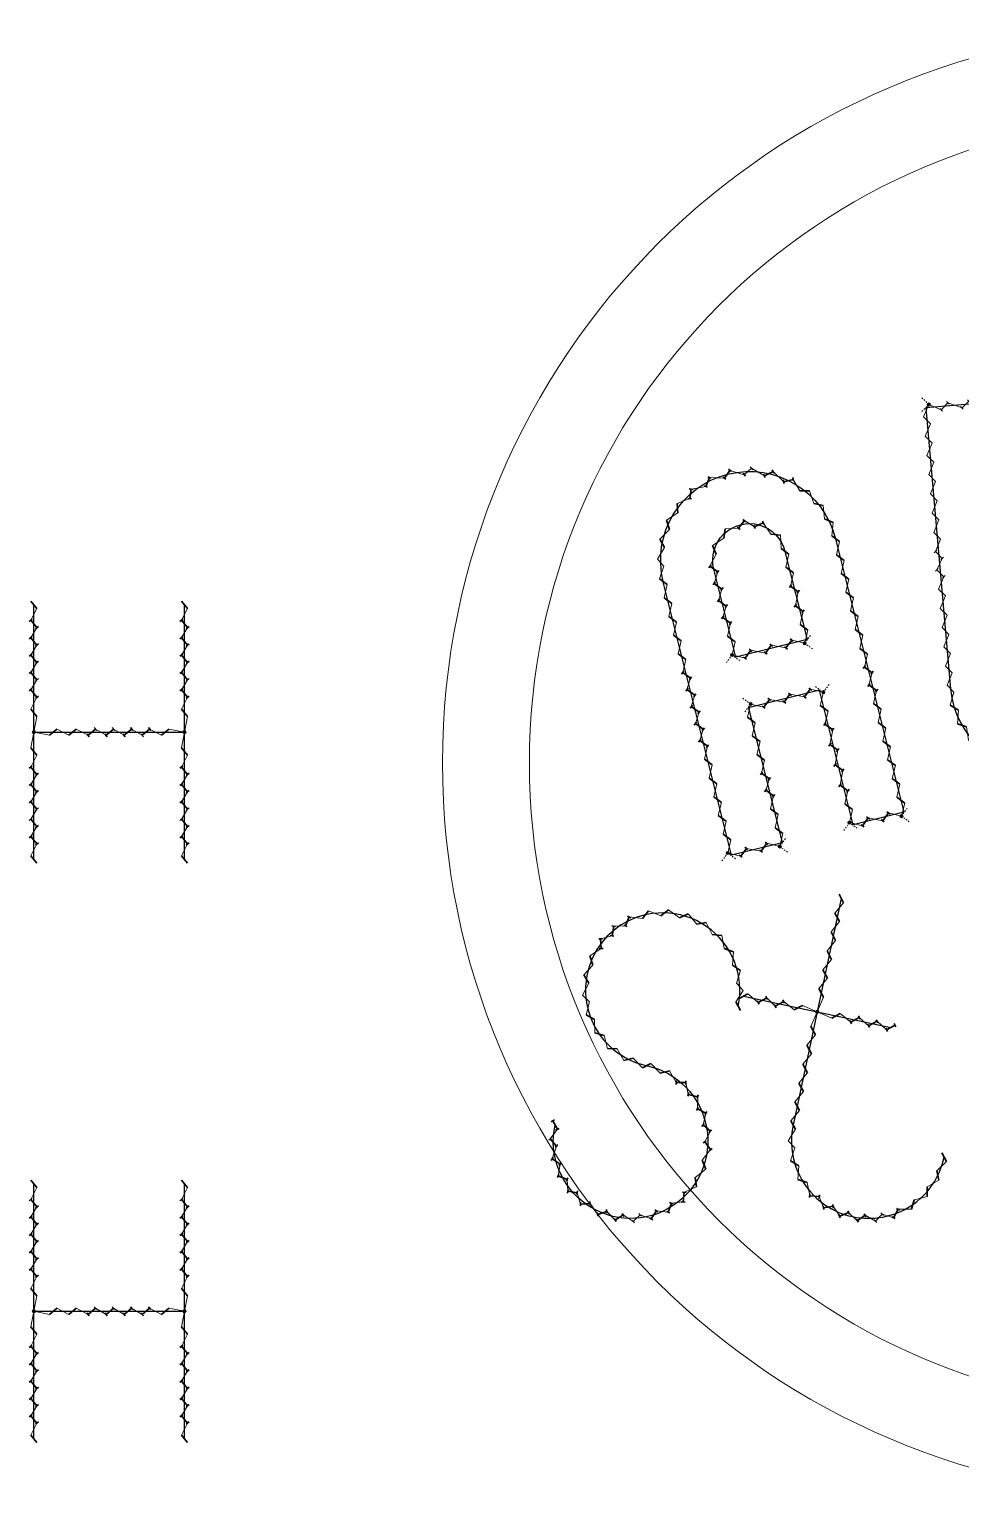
# Model space of a CAD drawing. Header units: millimetres. Extents: x -1 to 575, y -99 to 129.
# Drawn here: x 282.8 to 427.5, y -99 to 129 of the extents above; entities that cross this region are included whole.
import ezdxf

# ---------------------------------------------------------------- set-up
doc = ezdxf.new("R2010")
doc.units = ezdxf.units.MM
for name, color, linetype in [('AUTOSTITCH', 7, 'Continuous'), ('AUTOSTITCH_STITCHES', 7, 'Continuous'), ('SHOWCASE_CIRCLES', 7, 'Continuous')]:
    doc.layers.add(name, color=color, linetype=linetype)
doc.layers.add('SHOWCASE_GUIDES', color=8, linetype='Continuous', plot=False)

# ---------------------------------------------------------------- blocks, each defined once
blk = doc.blocks.new('ST-17')
at = {"layer": 'AUTOSTITCH', "color": 7, "lineweight": 30}
for p, q in [((283.98, 39.03), (283.02, 40.17)), ((307.38, 39.03), (306.42, 40.17)), ((283.98, 36.03), (283.02, 37.17)), ((307.38, 36.03), (306.42, 37.17)), ((283.98, 33.33), (283.02, 34.47)), ((307.38, 33.33), (306.42, 34.47)), ((283.98, 30.63), (283.02, 31.77)), ((307.38, 30.63), (306.42, 31.77)), ((283.98, 27.93), (283.02, 29.07)), ((307.38, 27.93), (306.42, 29.07)), ((283.98, 25.23), (283.02, 26.37)), ((307.38, 25.23), (306.42, 26.37)), ((283.98, 22.23), (283.02, 23.37)), ((307.38, 22.23), (306.42, 23.37)), ((285.93, 19.32), (287.07, 20.28)), ((288.93, 19.32), (290.07, 20.28)), ((291.93, 19.32), (293.07, 20.28)), ((294.73, 19.32), (295.87, 20.28)), ((297.53, 19.32), (298.67, 20.28)), ((300.33, 19.32), (301.47, 20.28)), ((303.33, 19.32), (304.47, 20.28)), ((283.98, 16.23), (283.02, 17.37)), ((307.38, 16.23), (306.42, 17.37)), ((283.98, 13.23), (283.02, 14.37)), ((307.38, 13.23), (306.42, 14.37)), ((283.98, 10.53), (283.02, 11.67)), ((307.38, 10.53), (306.42, 11.67)), ((283.98, 7.83), (283.02, 8.97)), ((307.38, 7.83), (306.42, 8.97)), ((283.98, 5.13), (283.02, 6.27)), ((307.38, 5.13), (306.42, 6.27)), ((283.98, 2.43), (283.02, 3.57)), ((307.38, 2.43), (306.42, 3.57)), ((283.98, -0.57), (283.02, 0.57)), ((307.38, -0.57), (306.42, 0.57))]:
    blk.add_line(p, q, dxfattribs=at)
for points in [[(282.79, 36.99), (283.24, 37.36)], [(306.19, 36.99), (306.64, 37.36)], [(282.79, 34.29), (283.24, 34.66)], [(283.76, 35.84), (284.21, 36.21)], [(306.19, 34.29), (306.64, 34.66)], [(307.16, 35.84), (307.61, 36.21)], [(282.79, 31.59), (283.24, 31.96)], [(283.76, 33.14), (284.21, 33.51)], [(306.19, 31.59), (306.64, 31.96)], [(307.16, 33.14), (307.61, 33.51)], [(283.76, 30.44), (284.21, 30.81)], [(307.16, 30.44), (307.61, 30.81)], [(282.79, 28.89), (283.24, 29.26)], [(283.76, 27.74), (284.21, 28.11)], [(306.19, 28.89), (306.64, 29.26)], [(307.16, 27.74), (307.61, 28.11)], [(282.79, 26.19), (283.24, 26.56)], [(283.76, 25.04), (284.21, 25.41)], [(306.19, 26.19), (306.64, 26.56)], [(307.16, 25.04), (307.61, 25.41)], [(291.74, 19.54), (292.11, 19.09)], [(292.89, 20.51), (293.26, 20.06)], [(294.54, 19.54), (294.91, 19.09)], [(295.69, 20.51), (296.06, 20.06)], [(297.34, 19.54), (297.71, 19.09)], [(298.49, 20.51), (298.86, 20.06)], [(300.14, 19.54), (300.51, 19.09)], [(301.29, 20.51), (301.66, 20.06)], [(282.79, 14.19), (283.24, 14.56)], [(306.19, 14.19), (306.64, 14.56)], [(282.79, 11.49), (283.24, 11.86)], [(283.76, 13.04), (284.21, 13.41)], [(306.19, 11.49), (306.64, 11.86)], [(307.16, 13.04), (307.61, 13.41)], [(282.79, 8.79), (283.24, 9.16)], [(283.76, 10.34), (284.21, 10.71)], [(306.19, 8.79), (306.64, 9.16)], [(307.16, 10.34), (307.61, 10.71)], [(283.76, 7.64), (284.21, 8.01)], [(307.16, 7.64), (307.61, 8.01)], [(282.79, 6.09), (283.24, 6.46)], [(283.76, 4.94), (284.21, 5.31)], [(306.19, 6.09), (306.64, 6.46)], [(307.16, 4.94), (307.61, 5.31)], [(282.79, 3.39), (283.24, 3.76)], [(283.76, 2.24), (284.21, 2.61)], [(306.19, 3.39), (306.64, 3.76)], [(307.16, 2.24), (307.61, 2.61)]]:
    blk.add_lwpolyline(points, dxfattribs=at)
at = {"layer": 'AUTOSTITCH', "color": 7, "lineweight": 0, "const_width": 0.25}
for points in [[(283.38, 19.8, 1), (283.62, 19.8, 1)], [(306.77, 19.8, 1), (307.02, 19.8, 1)]]:
    blk.add_lwpolyline(points, format="xyb", close=True, dxfattribs=at)
at = {"layer": 'AUTOSTITCH', "color": 7, "lineweight": 0}
for centre in [(283.5, 19.8), (306.9, 19.8)]:
    blk.add_circle(centre, 0.25, dxfattribs=at)
at = {"layer": 'AUTOSTITCH_STITCHES', "color": 7, "lineweight": 9}
for p, q in [((283.02, 37.17), (283.98, 39.03)), ((306.42, 37.17), (307.38, 39.03)), ((283.02, 34.47), (283.98, 36.03)), ((306.42, 34.47), (307.38, 36.03)), ((283.02, 31.77), (283.98, 33.33)), ((306.42, 31.77), (307.38, 33.33)), ((283.02, 29.07), (283.98, 30.63)), ((306.42, 29.07), (307.38, 30.63)), ((283.02, 26.37), (283.98, 27.93)), ((306.42, 26.37), (307.38, 27.93)), ((283.02, 23.37), (283.98, 25.23)), ((306.42, 23.37), (307.38, 25.23)), ((283.5, 19.8), (283.98, 22.23)), ((306.9, 19.8), (307.38, 22.23)), ((283.02, 17.37), (283.5, 19.8)), ((283.5, 19.8), (285.93, 19.32)), ((287.07, 20.28), (288.93, 19.32)), ((290.07, 20.28), (291.93, 19.32)), ((293.07, 20.28), (294.73, 19.32)), ((295.87, 20.28), (297.53, 19.32)), ((298.67, 20.28), (300.33, 19.32)), ((301.47, 20.28), (303.33, 19.32)), ((304.47, 20.28), (306.9, 19.8)), ((306.42, 17.37), (306.9, 19.8)), ((283.02, 14.37), (283.98, 16.23)), ((306.42, 14.37), (307.38, 16.23)), ((283.02, 11.67), (283.98, 13.23)), ((306.42, 11.67), (307.38, 13.23)), ((283.02, 8.97), (283.98, 10.53)), ((306.42, 8.97), (307.38, 10.53)), ((283.02, 6.27), (283.98, 7.83)), ((306.42, 6.27), (307.38, 7.83)), ((283.02, 3.57), (283.98, 5.13)), ((306.42, 3.57), (307.38, 5.13)), ((283.02, 0.57), (283.98, 2.43)), ((306.42, 0.57), (307.38, 2.43))]:
    blk.add_line(p, q, dxfattribs=at)
blk = doc.blocks.new('ST-27')
at = {"layer": 'AUTOSTITCH', "color": 7, "lineweight": 30}
for p, q in [((283.98, -50.97), (283.02, -49.83)), ((307.38, -50.97), (306.42, -49.83)), ((283.98, -53.97), (283.02, -52.83)), ((307.38, -53.97), (306.42, -52.83)), ((283.98, -56.67), (283.02, -55.53)), ((307.38, -56.67), (306.42, -55.53)), ((283.98, -59.37), (283.02, -58.23)), ((307.38, -59.37), (306.42, -58.23)), ((283.98, -62.07), (283.02, -60.93)), ((307.38, -62.07), (306.42, -60.93)), ((283.98, -64.77), (283.02, -63.63)), ((307.38, -64.77), (306.42, -63.63)), ((283.98, -67.77), (283.02, -66.63)), ((307.38, -67.77), (306.42, -66.63)), ((285.93, -70.68), (287.07, -69.72)), ((288.93, -70.68), (290.07, -69.72)), ((291.93, -70.68), (293.07, -69.72)), ((294.73, -70.68), (295.87, -69.72)), ((297.53, -70.68), (298.67, -69.72)), ((300.33, -70.68), (301.47, -69.72)), ((303.33, -70.68), (304.47, -69.72)), ((283.98, -73.77), (283.02, -72.63)), ((307.38, -73.77), (306.42, -72.63)), ((283.98, -76.77), (283.02, -75.63)), ((307.38, -76.77), (306.42, -75.63)), ((283.98, -79.47), (283.02, -78.33)), ((307.38, -79.47), (306.42, -78.33)), ((283.98, -82.17), (283.02, -81.03)), ((307.38, -82.17), (306.42, -81.03)), ((283.98, -84.87), (283.02, -83.73)), ((307.38, -84.87), (306.42, -83.73)), ((283.98, -87.57), (283.02, -86.43)), ((307.38, -87.57), (306.42, -86.43)), ((283.98, -90.57), (283.02, -89.43)), ((307.38, -90.57), (306.42, -89.43))]:
    blk.add_line(p, q, dxfattribs=at)
for points in [[(282.79, -53.01), (283.24, -52.64)], [(283.76, -54.16), (284.21, -53.79)], [(306.19, -53.01), (306.64, -52.64)], [(307.16, -54.16), (307.61, -53.79)], [(282.79, -55.71), (283.24, -55.34)], [(283.76, -56.86), (284.21, -56.49)], [(306.19, -55.71), (306.64, -55.34)], [(307.16, -56.86), (307.61, -56.49)], [(282.79, -58.41), (283.24, -58.04)], [(283.76, -59.56), (284.21, -59.19)], [(306.19, -58.41), (306.64, -58.04)], [(307.16, -59.56), (307.61, -59.19)], [(282.79, -61.11), (283.24, -60.74)], [(306.19, -61.11), (306.64, -60.74)], [(282.79, -63.81), (283.24, -63.44)], [(283.76, -62.26), (284.21, -61.89)], [(306.19, -63.81), (306.64, -63.44)], [(307.16, -62.26), (307.61, -61.89)], [(283.76, -64.96), (284.21, -64.59)], [(307.16, -64.96), (307.61, -64.59)], [(291.74, -70.46), (292.11, -70.91)], [(292.89, -69.49), (293.26, -69.94)], [(294.54, -70.46), (294.91, -70.91)], [(295.69, -69.49), (296.06, -69.94)], [(297.34, -70.46), (297.71, -70.91)], [(298.49, -69.49), (298.86, -69.94)], [(300.14, -70.46), (300.51, -70.91)], [(301.29, -69.49), (301.66, -69.94)], [(282.79, -75.81), (283.24, -75.44)], [(283.76, -76.96), (284.21, -76.59)], [(306.19, -75.81), (306.64, -75.44)], [(307.16, -76.96), (307.61, -76.59)], [(282.79, -78.51), (283.24, -78.14)], [(283.76, -79.66), (284.21, -79.29)], [(306.19, -78.51), (306.64, -78.14)], [(307.16, -79.66), (307.61, -79.29)], [(282.79, -81.21), (283.24, -80.84)], [(283.76, -82.36), (284.21, -81.99)], [(306.19, -81.21), (306.64, -80.84)], [(307.16, -82.36), (307.61, -81.99)], [(282.79, -83.91), (283.24, -83.54)], [(306.19, -83.91), (306.64, -83.54)], [(282.79, -86.61), (283.24, -86.24)], [(283.76, -85.06), (284.21, -84.69)], [(306.19, -86.61), (306.64, -86.24)], [(307.16, -85.06), (307.61, -84.69)], [(283.76, -87.76), (284.21, -87.39)], [(307.16, -87.76), (307.61, -87.39)]]:
    blk.add_lwpolyline(points, dxfattribs=at)
at = {"layer": 'AUTOSTITCH', "color": 7, "lineweight": 0, "const_width": 0.25}
for points in [[(283.38, -70.2, 1), (283.62, -70.2, 1)], [(306.77, -70.2, 1), (307.02, -70.2, 1)]]:
    blk.add_lwpolyline(points, format="xyb", close=True, dxfattribs=at)
at = {"layer": 'AUTOSTITCH', "color": 7, "lineweight": 0}
for centre in [(283.5, -70.2), (306.9, -70.2)]:
    blk.add_circle(centre, 0.25, dxfattribs=at)
at = {"layer": 'AUTOSTITCH_STITCHES', "color": 7, "lineweight": 9}
for p, q in [((283.02, -52.83), (283.98, -50.97)), ((306.42, -52.83), (307.38, -50.97)), ((283.02, -55.53), (283.98, -53.97)), ((306.42, -55.53), (307.38, -53.97)), ((283.02, -58.23), (283.98, -56.67)), ((306.42, -58.23), (307.38, -56.67)), ((283.02, -60.93), (283.98, -59.37)), ((306.42, -60.93), (307.38, -59.37)), ((283.02, -63.63), (283.98, -62.07)), ((306.42, -63.63), (307.38, -62.07)), ((283.02, -66.63), (283.98, -64.77)), ((306.42, -66.63), (307.38, -64.77)), ((283.5, -70.2), (283.98, -67.77)), ((306.9, -70.2), (307.38, -67.77)), ((283.02, -72.63), (283.5, -70.2)), ((283.5, -70.2), (285.93, -70.68)), ((287.07, -69.72), (288.93, -70.68)), ((290.07, -69.72), (291.93, -70.68)), ((293.07, -69.72), (294.73, -70.68)), ((295.87, -69.72), (297.53, -70.68)), ((298.67, -69.72), (300.33, -70.68)), ((301.47, -69.72), (303.33, -70.68)), ((304.47, -69.72), (306.9, -70.2)), ((306.42, -72.63), (306.9, -70.2)), ((283.02, -75.63), (283.98, -73.77)), ((306.42, -75.63), (307.38, -73.77)), ((283.02, -78.33), (283.98, -76.77)), ((306.42, -78.33), (307.38, -76.77)), ((283.02, -81.03), (283.98, -79.47)), ((306.42, -81.03), (307.38, -79.47)), ((283.02, -83.73), (283.98, -82.17)), ((306.42, -83.73), (307.38, -82.17)), ((283.02, -86.43), (283.98, -84.87)), ((306.42, -86.43), (307.38, -84.87)), ((283.02, -89.43), (283.98, -87.57)), ((306.42, -89.43), (307.38, -87.57))]:
    blk.add_line(p, q, dxfattribs=at)
blk = doc.blocks.new('ST-112')
at = {"layer": 'AUTOSTITCH', "color": 7, "lineweight": 30}
for p, q in [((387.93, 57.98), (388.49, 59.37)), ((390.81, 59.25), (391.68, 60.47)), ((393.9, 59.8), (395.03, 60.79)), ((397.04, 59.62), (398.37, 60.32)), ((385.43, 56.08), (385.65, 57.56)), ((400.04, 58.71), (401.5, 59.07)), ((402.56, 57.27), (404.06, 57.31)), ((383.58, 53.85), (383.47, 55.34)), ((404.7, 55.32), (406.17, 55.03)), ((382.26, 51.27), (381.83, 52.71)), ((406.37, 52.95), (407.74, 52.35)), ((407.49, 50.28), (408.7, 49.4)), ((381.52, 48.47), (380.79, 49.78)), ((381.41, 45.57), (380.41, 46.69)), ((408.21, 47.37), (409.43, 46.49)), ((381.92, 42.72), (380.71, 43.6)), ((408.94, 44.46), (410.15, 43.57)), ((409.66, 41.55), (410.88, 40.66)), ((382.65, 39.81), (381.43, 40.69)), ((383.37, 36.9), (382.16, 37.78)), ((410.39, 38.63), (411.6, 37.75)), ((384.1, 33.99), (382.88, 34.87)), ((411.12, 35.72), (412.33, 34.84)), ((384.82, 31.08), (383.61, 31.96)), ((411.84, 32.81), (413.06, 31.93)), ((412.57, 29.9), (413.78, 29.02)), ((385.55, 28.17), (384.34, 29.05)), ((386.21, 25.52), (384.99, 26.4)), ((400.98, 25.68), (400.1, 24.47)), ((404.16, 26.47), (403.28, 25.26)), ((413.26, 27.13), (414.47, 26.25)), ((386.87, 22.88), (385.65, 23.76)), ((397.81, 24.89), (396.92, 23.68)), ((406.92, 23.08), (405.7, 23.96)), ((413.98, 24.22), (415.2, 23.34)), ((387.53, 20.24), (386.31, 21.12)), ((394.41, 22.13), (395.62, 21.25)), ((407.64, 20.16), (406.43, 21.05)), ((414.71, 21.31), (415.92, 20.43)), ((388.18, 17.6), (386.97, 18.48)), ((395.13, 19.22), (396.35, 18.34)), ((415.44, 18.4), (416.65, 17.52)), ((395.86, 16.31), (397.07, 15.43)), ((408.43, 17), (407.22, 17.88)), ((388.91, 14.69), (387.7, 15.57)), ((409.22, 13.83), (408.01, 14.72)), ((416.16, 15.49), (417.38, 14.61)), ((389.64, 11.77), (388.42, 12.66)), ((396.58, 13.4), (397.8, 12.52)), ((410.01, 10.67), (408.79, 11.55)), ((416.89, 12.58), (418.1, 11.69)), ((390.36, 8.86), (389.15, 9.75)), ((397.24, 10.77), (398.45, 9.89)), ((417.61, 9.67), (418.83, 8.78)), ((397.97, 7.86), (399.18, 6.98)), ((410.73, 7.76), (409.52, 8.64)), ((416.31, 7.24), (415.43, 6.03)), ((391.09, 5.95), (389.87, 6.83)), ((398.69, 4.95), (399.91, 4.07)), ((413.16, 6.46), (412.28, 5.24)), ((391.81, 3.04), (390.6, 3.92)), ((397.39, 2.52), (396.51, 1.31)), ((394.24, 1.74), (393.35, 0.52))]:
    blk.add_line(p, q, dxfattribs=at)
at = {"layer": 'AUTOSTITCH', "color": 7, "lineweight": 9}
for p, q in [((405.15, 26.74), (404.98, 26.87)), ((405.5, 26.49), (405.32, 26.62)), ((405.84, 26.24), (405.67, 26.36)), ((406.19, 25.99), (406.02, 26.11)), ((406.32, 26.16), (406.19, 25.99)), ((406.57, 26.51), (406.44, 26.33)), ((406.82, 26.85), (406.69, 26.68)), ((407.07, 27.2), (406.95, 27.03)), ((393.68, 25.05), (393.85, 24.92)), ((394.14, 23.12), (394.01, 22.95)), ((394.03, 24.79), (394.2, 24.67)), ((394.39, 23.47), (394.27, 23.3)), ((394.37, 24.54), (394.55, 24.42)), ((394.64, 23.82), (394.52, 23.64)), ((394.72, 24.29), (394.89, 24.16)), ((394.89, 24.16), (394.77, 23.99)), ((418.46, 6.93), (418.34, 6.75)), ((418.72, 7.27), (418.59, 7.1)), ((418.97, 7.62), (418.84, 7.45)), ((419.22, 7.97), (419.09, 7.79)), ((409.49, 4.69), (409.36, 4.52)), ((409.74, 5.04), (409.62, 4.86)), ((409.99, 5.38), (409.87, 5.21)), ((410.25, 5.73), (410.12, 5.56)), ((410.42, 5.6), (410.25, 5.73)), ((410.77, 5.35), (410.59, 5.48)), ((411.11, 5.1), (410.94, 5.23)), ((411.46, 4.85), (411.29, 4.97)), ((418.34, 6.75), (418.51, 6.63)), ((418.69, 6.5), (418.86, 6.38)), ((419.03, 6.25), (419.21, 6.12)), ((419.38, 6), (419.55, 5.87)), ((399.8, 2.56), (399.67, 2.38)), ((400.05, 2.9), (399.92, 2.73)), ((400.3, 3.25), (400.17, 3.08)), ((390.82, 0.32), (390.7, 0.15)), ((391.07, 0.67), (390.95, 0.49)), ((391.33, 1.01), (391.2, 0.84)), ((391.5, 0.89), (391.33, 1.01)), ((391.85, 0.63), (391.67, 0.76)), ((392.19, 0.38), (392.02, 0.51)), ((392.54, 0.13), (392.37, 0.26)), ((399.54, 2.21), (399.42, 2.04)), ((399.42, 2.04), (399.59, 1.91)), ((399.76, 1.78), (399.94, 1.66)), ((400.11, 1.53), (400.28, 1.41)), ((400.46, 1.28), (400.63, 1.15)), ((390.57, -0.03), (390.44, -0.2))]:
    blk.add_line(p, q, dxfattribs=at)
at = {"layer": 'AUTOSTITCH', "color": 7, "lineweight": 30}
for points in [[(388.22, 59.48), (388.76, 59.26)], [(390.57, 59.42), (391.05, 59.08)], [(391.44, 60.64), (391.92, 60.3)], [(393.71, 60.03), (394.09, 59.58)], [(394.84, 61.01), (395.22, 60.57)], [(396.9, 59.88), (397.17, 59.36)], [(398.23, 60.57), (398.5, 60.06)], [(401.43, 59.36), (401.57, 58.79)], [(385.36, 57.6), (385.94, 57.52)], [(387.66, 58.09), (388.2, 57.87)], [(399.97, 59), (400.11, 58.43)], [(385.14, 56.12), (385.72, 56.03)], [(412.74, 30.14), (412.4, 29.67)], [(384.16, 28.81), (384.51, 29.28)], [(385.38, 27.93), (385.72, 28.4)], [(413.43, 27.37), (413.09, 26.89)], [(413.95, 29.26), (413.61, 28.78)], [(384.82, 26.17), (385.17, 26.64)], [(386.04, 25.29), (386.38, 25.76)], [(401.22, 25.51), (400.75, 25.85)], [(403.52, 25.09), (403.04, 25.43)], [(404.4, 26.3), (403.92, 26.65)], [(414.64, 26.49), (414.3, 26.01)], [(385.48, 23.53), (385.83, 24)], [(386.69, 22.64), (387.04, 23.12)], [(397.16, 23.5), (396.69, 23.85)], [(398.04, 24.72), (397.57, 25.06)], [(400.34, 24.3), (399.86, 24.64)], [(386.14, 20.88), (386.48, 21.36)], [(406.26, 20.81), (406.6, 21.28)], [(386.8, 18.24), (387.14, 18.71)], [(387.35, 20), (387.7, 20.48)], [(407.47, 19.93), (407.81, 20.4)], [(388.01, 17.36), (388.36, 17.83)], [(407.04, 17.64), (407.39, 18.12)], [(408.26, 16.76), (408.6, 17.24)], [(407.83, 14.48), (408.18, 14.95)], [(409.05, 13.6), (409.39, 14.07)], [(396.76, 13.64), (396.41, 13.17)], [(397.97, 12.76), (397.63, 12.28)], [(408.62, 11.32), (408.97, 11.79)], [(397.41, 11.01), (397.07, 10.53)], [(398.63, 10.12), (398.28, 9.65)], [(409.84, 10.43), (410.18, 10.91)], [(416.55, 7.07), (416.07, 7.41)], [(412.51, 5.07), (412.04, 5.41)], [(413.39, 6.28), (412.92, 6.63)], [(415.66, 5.86), (415.19, 6.2)], [(397.63, 2.35), (397.15, 2.7)], [(393.59, 0.35), (393.12, 0.7)], [(394.47, 1.57), (394, 1.91)], [(396.74, 1.14), (396.27, 1.48)]]:
    blk.add_lwpolyline(points, dxfattribs=at)
at = {"layer": 'AUTOSTITCH', "color": 7, "lineweight": 0, "const_width": 0.25}
for points in [[(406.06, 25.99, 1), (406.31, 25.99, 1)], [(394.77, 24.16, 1), (395.02, 24.16, 1)], [(418.21, 6.75, 1), (418.46, 6.75, 1)], [(410.12, 5.73, 1), (410.37, 5.73, 1)], [(399.29, 2.04, 1), (399.54, 2.04, 1)], [(391.2, 1.01, 1), (391.45, 1.01, 1)]]:
    blk.add_lwpolyline(points, format="xyb", close=True, dxfattribs=at)
at = {"layer": 'AUTOSTITCH', "color": 7, "lineweight": 0}
for centre in [(406.19, 25.99), (394.89, 24.16), (418.34, 6.75), (410.25, 5.73), (399.42, 2.04), (391.33, 1.01)]:
    blk.add_circle(centre, 0.25, dxfattribs=at)
at = {"layer": 'AUTOSTITCH_STITCHES', "color": 7, "lineweight": 9}
for p, q in [((388.49, 59.37), (390.81, 59.25)), ((391.68, 60.47), (393.9, 59.8)), ((395.03, 60.79), (397.04, 59.62)), ((398.37, 60.32), (400.04, 58.71)), ((385.65, 57.56), (387.93, 57.98)), ((401.5, 59.07), (402.56, 57.27)), ((404.06, 57.31), (404.7, 55.32)), ((383.47, 55.34), (385.43, 56.08)), ((406.17, 55.03), (406.37, 52.95)), ((381.83, 52.71), (383.58, 53.85)), ((380.79, 49.78), (382.26, 51.27)), ((407.74, 52.35), (407.49, 50.28)), ((380.41, 46.69), (381.52, 48.47)), ((408.7, 49.4), (408.21, 47.37)), ((409.43, 46.49), (408.94, 44.46)), ((380.71, 43.6), (381.41, 45.57)), ((410.15, 43.57), (409.66, 41.55)), ((381.43, 40.69), (381.92, 42.72)), ((382.16, 37.78), (382.65, 39.81)), ((410.88, 40.66), (410.39, 38.63)), ((382.88, 34.87), (383.37, 36.9)), ((411.6, 37.75), (411.12, 35.72)), ((412.33, 34.84), (411.84, 32.81)), ((383.61, 31.96), (384.1, 33.99)), ((413.06, 31.93), (412.57, 29.9)), ((384.34, 29.05), (384.82, 31.08)), ((384.99, 26.4), (385.55, 28.17)), ((413.78, 29.02), (413.26, 27.13)), ((385.65, 23.76), (386.21, 25.52)), ((403.28, 25.26), (400.98, 25.68)), ((406.19, 25.99), (404.16, 26.47)), ((405.7, 23.96), (406.19, 25.99)), ((414.47, 26.25), (413.98, 24.22)), ((386.31, 21.12), (386.87, 22.88)), ((394.89, 24.16), (394.41, 22.13)), ((396.92, 23.68), (394.89, 24.16)), ((400.1, 24.47), (397.81, 24.89)), ((406.43, 21.05), (406.92, 23.08)), ((415.2, 23.34), (414.71, 21.31)), ((395.62, 21.25), (395.13, 19.22)), ((386.97, 18.48), (387.53, 20.24)), ((396.35, 18.34), (395.86, 16.31)), ((407.22, 17.88), (407.64, 20.16)), ((415.92, 20.43), (415.44, 18.4)), ((387.7, 15.57), (388.18, 17.6)), ((408.01, 14.72), (408.43, 17)), ((416.65, 17.52), (416.16, 15.49)), ((388.42, 12.66), (388.91, 14.69)), ((397.07, 15.43), (396.58, 13.4)), ((408.79, 11.55), (409.22, 13.83)), ((417.38, 14.61), (416.89, 12.58)), ((389.15, 9.75), (389.64, 11.77)), ((397.8, 12.52), (397.24, 10.77)), ((418.1, 11.69), (417.61, 9.67)), ((398.45, 9.89), (397.97, 7.86)), ((409.52, 8.64), (410.01, 10.67)), ((389.87, 6.83), (390.36, 8.86)), ((399.18, 6.98), (398.69, 4.95)), ((410.25, 5.73), (410.73, 7.76)), ((418.34, 6.75), (416.31, 7.24)), ((418.83, 8.78), (418.34, 6.75)), ((390.6, 3.92), (391.09, 5.95)), ((412.28, 5.24), (410.25, 5.73)), ((415.43, 6.03), (413.16, 6.46)), ((391.33, 1.01), (391.81, 3.04)), ((399.42, 2.04), (397.39, 2.52)), ((399.91, 4.07), (399.42, 2.04)), ((393.35, 0.52), (391.33, 1.01)), ((396.51, 1.31), (394.24, 1.74))]:
    blk.add_line(p, q, dxfattribs=at)
blk = doc.blocks.new('ST-111')
at = {"layer": 'AUTOSTITCH', "color": 7, "lineweight": 30}
for p, q in [((393.02, 51.47), (393.93, 52.66)), ((390.73, 49.93), (390.91, 51.41)), ((395.5, 51.69), (396.86, 52.32)), ((398.02, 50.57), (399.51, 50.42)), ((389.54, 47.43), (388.94, 48.81)), ((399.63, 48.32), (400.84, 47.44)), ((389.78, 44.68), (388.57, 45.56)), ((400.35, 45.41), (401.57, 44.53)), ((390.44, 42.03), (389.23, 42.91)), ((401.08, 42.5), (402.29, 41.62)), ((391.1, 39.38), (389.89, 40.26)), ((401.84, 39.43), (403.06, 38.55)), ((391.76, 36.73), (390.55, 37.61)), ((402.57, 36.52), (403.78, 35.64)), ((392.49, 33.82), (391.27, 34.7)), ((394.91, 32.52), (394.03, 31.3)), ((398.09, 33.31), (397.21, 32.09)), ((401.27, 34.1), (400.38, 32.89))]:
    blk.add_line(p, q, dxfattribs=at)
at = {"layer": 'AUTOSTITCH', "color": 7, "lineweight": 9}
for p, q in [((403.92, 34.48), (403.8, 34.31)), ((404.18, 34.83), (404.05, 34.65)), ((403.42, 33.79), (403.29, 33.61)), ((403.29, 33.61), (403.47, 33.49)), ((403.67, 34.13), (403.55, 33.96)), ((403.64, 33.36), (403.81, 33.23)), ((403.99, 33.11), (404.16, 32.98)), ((404.33, 32.86), (404.51, 32.73)), ((391.24, 30.75), (391.12, 30.58)), ((391.5, 31.1), (391.37, 30.92)), ((391.75, 31.44), (391.62, 31.27)), ((392, 31.79), (391.87, 31.62)), ((392.17, 31.66), (392, 31.79)), ((392.52, 31.41), (392.35, 31.54)), ((392.87, 31.16), (392.69, 31.29)), ((393.21, 30.91), (393.04, 31.03))]:
    blk.add_line(p, q, dxfattribs=at)
at = {"layer": 'AUTOSTITCH', "color": 7, "lineweight": 30}
for points in [[(393.7, 52.84), (394.16, 52.48)], [(396.73, 52.59), (396.98, 52.06)], [(392.79, 51.65), (393.25, 51.29)], [(395.37, 51.95), (395.62, 51.42)], [(388.39, 45.32), (388.74, 45.8)], [(389.61, 44.44), (389.95, 44.92)], [(389.06, 42.67), (389.4, 43.15)], [(390.27, 41.79), (390.61, 42.27)], [(401.25, 42.73), (400.91, 42.26)], [(402.46, 41.85), (402.12, 41.38)], [(389.72, 40.02), (390.06, 40.5)], [(390.93, 39.14), (391.27, 39.62)], [(402.01, 39.67), (401.67, 39.2)], [(403.23, 38.79), (402.88, 38.32)], [(390.38, 37.38), (390.72, 37.85)], [(391.59, 36.49), (391.93, 36.97)], [(401.5, 33.93), (401.03, 34.27)], [(395.15, 32.34), (394.67, 32.69)], [(397.44, 31.92), (396.97, 32.27)], [(398.32, 33.14), (397.85, 33.48)], [(400.62, 32.71), (400.15, 33.06)], [(394.27, 31.13), (393.79, 31.47)]]:
    blk.add_lwpolyline(points, dxfattribs=at)
at = {"layer": 'AUTOSTITCH', "color": 7, "lineweight": 0, "const_width": 0.25}
for points in [[(391.87, 31.79, 1), (392.12, 31.79, 1)], [(403.17, 33.61, 1), (403.42, 33.61, 1)]]:
    blk.add_lwpolyline(points, format="xyb", close=True, dxfattribs=at)
at = {"layer": 'AUTOSTITCH', "color": 7, "lineweight": 0}
for centre in [(392, 31.79), (403.29, 33.61)]:
    blk.add_circle(centre, 0.25, dxfattribs=at)
at = {"layer": 'AUTOSTITCH_STITCHES', "color": 7, "lineweight": 9}
for p, q in [((393.93, 52.66), (395.5, 51.69)), ((390.91, 51.41), (393.02, 51.47)), ((396.86, 52.32), (398.02, 50.57)), ((399.51, 50.42), (399.63, 48.32)), ((388.94, 48.81), (390.73, 49.93)), ((388.57, 45.56), (389.54, 47.43)), ((400.84, 47.44), (400.35, 45.41)), ((389.23, 42.91), (389.78, 44.68)), ((401.57, 44.53), (401.08, 42.5)), ((389.89, 40.26), (390.44, 42.03)), ((402.29, 41.62), (401.84, 39.43)), ((390.55, 37.61), (391.1, 39.38)), ((391.27, 34.7), (391.76, 36.73)), ((403.06, 38.55), (402.57, 36.52)), ((403.78, 35.64), (403.29, 33.61)), ((392, 31.79), (392.49, 33.82)), ((397.21, 32.09), (394.91, 32.52)), ((400.38, 32.89), (398.09, 33.31)), ((403.29, 33.61), (401.27, 34.1)), ((394.03, 31.3), (392, 31.79))]:
    blk.add_line(p, q, dxfattribs=at)
blk = doc.blocks.new('ST-110')
at = {"layer": 'AUTOSTITCH', "color": 7, "lineweight": 9}
for p, q in [((440.94, 73.46), (441.09, 73.31)), ((441.24, 73.16), (441.39, 73.01)), ((449.24, 73.05), (449.09, 73.21)), ((451.21, 73.21), (451.06, 73.05)), ((421.51, 71.76), (421.66, 71.61)), ((421.81, 71.46), (421.96, 71.31)), ((422.12, 71.15), (422.27, 71)), ((422.42, 70.85), (422.57, 70.7)), ((422.57, 70.7), (422.42, 70.55)), ((429.81, 71.35), (429.66, 71.51)), ((430.12, 71.05), (429.97, 71.2)), ((430.42, 70.75), (430.27, 70.9)), ((431.18, 70.9), (431.03, 70.75)), ((431.48, 71.2), (431.33, 71.05)), ((431.78, 71.51), (431.63, 71.35)), ((441.09, 71.49), (440.94, 71.34)), ((441.39, 71.79), (441.24, 71.64)), ((441.54, 72.85), (441.69, 72.7)), ((441.69, 72.1), (441.54, 71.95)), ((441.84, 72.55), (442, 72.4)), ((442, 72.4), (441.84, 72.25)), ((449.54, 72.75), (449.39, 72.9)), ((449.85, 72.45), (449.7, 72.6)), ((450.15, 72.15), (450, 72.3)), ((450.3, 72.3), (450.15, 72.15)), ((450.6, 72.6), (450.45, 72.45)), ((450.91, 72.9), (450.76, 72.75)), ((421.66, 69.79), (421.51, 69.64)), ((421.96, 70.09), (421.81, 69.94)), ((422.27, 70.4), (422.12, 70.25)), ((430.72, 70.45), (430.57, 70.6)), ((430.88, 70.6), (430.72, 70.45))]:
    blk.add_line(p, q, dxfattribs=at)
at = {"layer": 'AUTOSTITCH', "color": 7, "lineweight": 30}
for p, q in [((425.56, 70.96), (424.5, 69.9)), ((428.8, 71.24), (427.74, 70.18)), ((444.98, 72.66), (443.92, 71.6)), ((448.22, 72.94), (447.16, 71.88)), ((421.77, 68.77), (422.83, 67.71)), ((430.99, 67.46), (429.92, 68.52)), ((441.2, 70.47), (442.26, 69.41)), ((450.41, 69.16), (449.35, 70.22)), ((441.46, 67.48), (442.52, 66.42)), ((450.67, 66.17), (449.61, 67.23)), ((422.03, 65.78), (423.09, 64.72)), ((431.25, 64.47), (430.19, 65.53)), ((441.72, 64.49), (442.78, 63.43)), ((450.93, 63.18), (449.87, 64.24)), ((422.29, 62.8), (423.35, 61.73)), ((431.51, 61.48), (430.45, 62.54)), ((422.56, 59.81), (423.62, 58.75)), ((431.77, 58.49), (430.71, 59.55)), ((441.98, 61.51), (443.04, 60.45)), ((451.2, 60.19), (450.13, 61.25)), ((442.24, 58.52), (443.3, 57.46)), ((451.46, 57.2), (450.4, 58.26)), ((422.82, 56.82), (423.88, 55.76)), ((432.03, 55.5), (430.97, 56.56)), ((442.5, 55.53), (443.57, 54.47)), ((451.72, 54.21), (450.66, 55.27)), ((423.08, 53.83), (424.14, 52.77)), ((432.29, 52.51), (431.23, 53.57)), ((442.77, 52.54), (443.83, 51.48)), ((451.96, 51.5), (450.9, 52.56)), ((423.34, 50.84), (424.4, 49.78)), ((432.53, 49.8), (431.47, 50.86)), ((432.77, 47.09), (431.71, 48.15)), ((443.03, 49.55), (444.09, 48.49)), ((452.19, 48.79), (451.13, 49.85)), ((423.6, 47.85), (424.66, 46.79)), ((443.28, 46.71), (444.34, 45.65)), ((452.43, 46.08), (451.37, 47.14)), ((423.85, 45.01), (424.91, 43.95)), ((433, 44.38), (431.94, 45.44)), ((443.54, 43.72), (444.6, 42.66)), ((452.67, 43.36), (451.61, 44.42)), ((424.11, 42.02), (425.17, 40.96)), ((433.24, 41.66), (432.18, 42.72)), ((452.93, 40.37), (451.87, 41.43)), ((424.37, 39.03), (425.43, 37.97)), ((433.5, 38.67), (432.44, 39.74)), ((443.8, 40.73), (444.86, 39.67)), ((433.76, 35.69), (432.7, 36.75)), ((444.06, 37.74), (445.12, 36.68)), ((453.19, 37.39), (452.13, 38.45)), ((424.64, 36.04), (425.7, 34.98)), ((444.32, 34.75), (445.38, 33.69)), ((453.45, 34.4), (452.39, 35.46)), ((424.9, 33.05), (425.96, 31.99)), ((434.03, 32.7), (432.97, 33.76)), ((453.71, 31.41), (452.65, 32.47)), ((425.16, 30.06), (426.22, 29)), ((434.29, 29.71), (433.23, 30.77)), ((444.58, 31.76), (445.64, 30.7)), ((434.55, 26.72), (433.49, 27.78)), ((444.85, 28.77), (445.91, 27.71)), ((453.98, 28.42), (452.91, 29.48)), ((425.42, 27.08), (426.48, 26.01)), ((444.65, 26.02), (445.03, 24.57)), ((453.78, 25.32), (452.98, 26.58)), ((425.9, 24.01), (427.17, 23.2)), ((435.78, 24.25), (434.33, 24.62)), ((443.09, 23.74), (442.68, 22.3)), ((452.93, 22.33), (452.41, 23.74)), ((427.04, 21.11), (428.45, 20.6)), ((438.1, 22.75), (436.66, 22.33)), ((440.59, 22.57), (439.5, 21.54)), ((451.44, 19.6), (451.25, 21.09)), ((428.77, 18.53), (430.26, 18.34)), ((449.4, 17.26), (449.53, 18.75)), ((431.02, 16.39), (432.51, 16.52)), ((446.68, 15.28), (447.15, 16.7)), ((433.68, 14.78), (435.11, 15.23)), ((436.88, 13.73), (438.17, 14.51)), ((440.24, 13.46), (441.31, 14.51)), ((443.57, 13.99), (444.36, 15.26))]:
    blk.add_line(p, q, dxfattribs=at)
for points in [[(448.43, 72.74), (448.01, 73.15)], [(425.77, 70.75), (425.35, 71.17)], [(429, 71.04), (428.59, 71.45)], [(444.13, 71.39), (443.72, 71.81)], [(445.19, 72.45), (444.78, 72.87)], [(447.37, 71.68), (446.95, 72.09)], [(424.71, 69.69), (424.29, 70.11)], [(427.94, 69.98), (427.53, 70.39)], [(450.45, 55.07), (450.86, 55.48)], [(431.03, 53.37), (431.44, 53.78)], [(432.09, 52.31), (432.5, 52.72)], [(450.69, 52.35), (451.1, 52.77)], [(451.51, 54.01), (451.93, 54.42)], [(431.26, 50.66), (431.68, 51.07)], [(451.75, 51.29), (452.16, 51.71)], [(423.81, 48.06), (423.39, 47.65)], [(431.5, 47.94), (431.91, 48.36)], [(432.32, 49.59), (432.74, 50.01)], [(443.23, 49.76), (442.82, 49.35)], [(444.29, 48.7), (443.88, 48.28)], [(450.93, 49.64), (451.34, 50.06)], [(451.99, 48.58), (452.4, 49)], [(424.87, 47), (424.46, 46.58)], [(431.74, 45.23), (432.15, 45.64)], [(432.56, 46.88), (432.97, 47.3)], [(443.48, 46.91), (443.07, 46.5)], [(444.54, 45.85), (444.13, 45.44)], [(451.16, 46.93), (451.58, 47.34)], [(452.22, 45.87), (452.64, 46.28)], [(424.06, 45.21), (423.64, 44.8)], [(425.12, 44.15), (424.7, 43.74)], [(432.8, 44.17), (433.21, 44.58)], [(451.4, 44.22), (451.81, 44.63)], [(452.46, 43.16), (452.87, 43.57)], [(431.97, 42.52), (432.39, 42.93)], [(433.04, 41.46), (433.45, 41.87)], [(438.18, 22.47), (438.02, 23.03)], [(436.74, 22.05), (436.58, 22.61)], [(439.7, 21.33), (439.3, 21.75)], [(440.79, 22.36), (440.38, 22.79)], [(449.24, 18.78), (449.82, 18.73)], [(446.88, 16.79), (447.43, 16.61)], [(449.11, 17.28), (449.7, 17.23)], [(433.59, 15.06), (433.77, 14.5)], [(435.02, 15.51), (435.2, 14.95)], [(436.73, 13.99), (437.03, 13.48)], [(438.02, 14.76), (438.32, 14.25)], [(441.1, 14.72), (441.51, 14.31)], [(443.32, 14.14), (443.81, 13.83)], [(444.11, 15.41), (444.61, 15.1)], [(446.4, 15.37), (446.96, 15.18)], [(440.03, 13.67), (440.44, 13.26)]]:
    blk.add_lwpolyline(points, dxfattribs=at)
at = {"layer": 'AUTOSTITCH', "color": 7, "lineweight": 0, "const_width": 0.25}
for points in [[(422.45, 70.7, 1), (422.7, 70.7, 1)], [(430.6, 70.45, 1), (430.85, 70.45, 1)], [(441.87, 72.4, 1), (442.12, 72.4, 1)], [(450.02, 72.15, 1), (450.27, 72.15, 1)]]:
    blk.add_lwpolyline(points, format="xyb", close=True, dxfattribs=at)
at = {"layer": 'AUTOSTITCH', "color": 7, "lineweight": 0}
for centre in [(422.57, 70.7), (430.72, 70.45), (442, 72.4), (450.15, 72.15)]:
    blk.add_circle(centre, 0.25, dxfattribs=at)
at = {"layer": 'AUTOSTITCH_STITCHES', "color": 7, "lineweight": 9}
for p, q in [((422.57, 70.7), (421.77, 68.77)), ((424.5, 69.9), (422.57, 70.7)), ((427.74, 70.18), (425.56, 70.96)), ((430.72, 70.45), (428.8, 71.24)), ((442, 72.4), (441.2, 70.47)), ((443.92, 71.6), (442, 72.4)), ((447.16, 71.88), (444.98, 72.66)), ((450.15, 72.15), (448.22, 72.94)), ((449.35, 70.22), (450.15, 72.15)), ((429.92, 68.52), (430.72, 70.45)), ((442.26, 69.41), (441.46, 67.48)), ((449.61, 67.23), (450.41, 69.16)), ((422.83, 67.71), (422.03, 65.78)), ((430.19, 65.53), (430.99, 67.46)), ((442.52, 66.42), (441.72, 64.49)), ((449.87, 64.24), (450.67, 66.17)), ((423.09, 64.72), (422.29, 62.8)), ((430.45, 62.54), (431.25, 64.47)), ((423.35, 61.73), (422.56, 59.81)), ((442.78, 63.43), (441.98, 61.51)), ((450.13, 61.25), (450.93, 63.18)), ((430.71, 59.55), (431.51, 61.48)), ((443.04, 60.45), (442.24, 58.52)), ((450.4, 58.26), (451.2, 60.19)), ((423.62, 58.75), (422.82, 56.82)), ((430.97, 56.56), (431.77, 58.49)), ((443.3, 57.46), (442.5, 55.53)), ((450.66, 55.27), (451.46, 57.2)), ((423.88, 55.76), (423.08, 53.83)), ((431.23, 53.57), (432.03, 55.5)), ((424.14, 52.77), (423.34, 50.84)), ((431.47, 50.86), (432.29, 52.51)), ((443.57, 54.47), (442.77, 52.54)), ((450.9, 52.56), (451.72, 54.21)), ((443.83, 51.48), (443.03, 49.55)), ((451.13, 49.85), (451.96, 51.5)), ((424.4, 49.78), (423.6, 47.85)), ((431.71, 48.15), (432.53, 49.8)), ((444.09, 48.49), (443.28, 46.71)), ((451.37, 47.14), (452.19, 48.79)), ((424.66, 46.79), (423.85, 45.01)), ((431.94, 45.44), (432.77, 47.09)), ((444.34, 45.65), (443.54, 43.72)), ((451.61, 44.42), (452.43, 46.08)), ((424.91, 43.95), (424.11, 42.02)), ((432.18, 42.72), (433, 44.38)), ((451.87, 41.43), (452.67, 43.36)), ((432.44, 39.74), (433.24, 41.66)), ((444.6, 42.66), (443.8, 40.73)), ((425.17, 40.96), (424.37, 39.03)), ((444.86, 39.67), (444.06, 37.74)), ((452.13, 38.45), (452.93, 40.37)), ((425.43, 37.97), (424.64, 36.04)), ((432.7, 36.75), (433.5, 38.67)), ((445.12, 36.68), (444.32, 34.75)), ((452.39, 35.46), (453.19, 37.39)), ((425.7, 34.98), (424.9, 33.05)), ((432.97, 33.76), (433.76, 35.69)), ((452.65, 32.47), (453.45, 34.4)), ((425.96, 31.99), (425.16, 30.06)), ((433.23, 30.77), (434.03, 32.7)), ((445.38, 33.69), (444.58, 31.76)), ((433.49, 27.78), (434.29, 29.71)), ((445.64, 30.7), (444.85, 28.77)), ((452.91, 29.48), (453.71, 31.41)), ((426.22, 29), (425.42, 27.08)), ((445.91, 27.71), (444.65, 26.02)), ((452.98, 26.58), (453.98, 28.42)), ((426.48, 26.01), (425.9, 24.01)), ((434.33, 24.62), (434.55, 26.72)), ((452.41, 23.74), (453.78, 25.32)), ((427.17, 23.2), (427.04, 21.11)), ((436.66, 22.33), (435.78, 24.25)), ((445.03, 24.57), (443.09, 23.74)), ((428.45, 20.6), (428.77, 18.53)), ((439.5, 21.54), (438.1, 22.75)), ((442.68, 22.3), (440.59, 22.57)), ((451.25, 21.09), (452.93, 22.33)), ((430.26, 18.34), (431.02, 16.39)), ((449.53, 18.75), (451.44, 19.6)), ((432.51, 16.52), (433.68, 14.78)), ((447.15, 16.7), (449.4, 17.26)), ((435.11, 15.23), (436.88, 13.73)), ((438.17, 14.51), (440.24, 13.46)), ((441.31, 14.51), (443.57, 13.99)), ((444.36, 15.26), (446.68, 15.28))]:
    blk.add_line(p, q, dxfattribs=at)
blk = doc.blocks.new('ST-106')
at = {"layer": 'AUTOSTITCH', "color": 7, "lineweight": 30}
for p, q in [((376.02, -8.92), (375.44, -10.31)), ((379, -7.99), (378.09, -9.18)), ((382.12, -7.82), (380.94, -8.75)), ((385.18, -8.43), (383.81, -9.04)), ((373.61, -10.37), (373.35, -11.85)), ((388, -9.78), (386.52, -10.04)), ((371.58, -12.33), (371.67, -13.83)), ((390.39, -11.79), (388.89, -11.67)), ((369.91, -14.97), (370.36, -16.4)), ((392.21, -14.33), (390.79, -13.84)), ((368.95, -17.94), (369.74, -19.21)), ((393.34, -17.24), (392.09, -16.42)), ((393.72, -20.34), (392.71, -19.23)), ((368.75, -21.06), (369.83, -22.1)), ((393.31, -23.44), (392.61, -22.11)), ((369.33, -24.13), (370.64, -24.86)), ((370.66, -26.95), (372.11, -27.35)), ((372.64, -29.37), (374.14, -29.39)), ((375.17, -31.21), (376.62, -30.86)), ((378.07, -32.37), (379.39, -31.67)), ((380.83, -33.18), (382.29, -32.83)), ((383.31, -34.65), (384.81, -34.67)), ((385.2, -36.5), (386.66, -36.86)), ((386.62, -38.74), (387.95, -39.42)), ((364.85, -41.92), (364.14, -40.6)), ((387.49, -41.23), (388.63, -42.2)), ((364.73, -44.53), (363.74, -43.4)), ((387.76, -43.86), (388.66, -45.07)), ((365.28, -47.36), (364.04, -46.51)), ((387.38, -46.72), (387.95, -48.11)), ((366.36, -49.72), (364.97, -49.16)), ((386.29, -49.39), (386.5, -50.88)), ((367.94, -51.77), (366.46, -51.54)), ((384.58, -51.71), (384.41, -53.2)), ((369.95, -53.43), (368.45, -53.53)), ((372.54, -54.68), (371.12, -55.16)), ((380.25, -54.57), (379.44, -55.83)), ((382.58, -53.39), (382.08, -54.8)), ((375.09, -55.23), (373.82, -56.02)), ((377.71, -55.19), (376.64, -56.25))]:
    blk.add_line(p, q, dxfattribs=at)
for points in [[(376.29, -9.04), (375.75, -8.81)], [(373.9, -10.42), (373.32, -10.32)], [(375.71, -10.42), (375.17, -10.19)], [(371.88, -12.31), (371.29, -12.34)], [(373.64, -11.9), (373.06, -11.8)], [(371.96, -13.81), (371.37, -13.84)], [(383.32, -34.36), (383.31, -34.95)], [(384.82, -34.38), (384.81, -34.96)], [(385.27, -36.22), (385.13, -36.79)], [(386.75, -38.48), (386.48, -39)], [(386.73, -36.58), (386.59, -37.15)], [(363.88, -40.74), (364.4, -40.46)], [(387.67, -41.01), (387.3, -41.46)], [(388.08, -39.16), (387.82, -39.68)], [(363.52, -43.59), (363.96, -43.21)], [(364.59, -42.06), (365.11, -41.79)], [(388.82, -41.98), (388.44, -42.43)], [(364.51, -44.72), (364.95, -44.34)], [(388, -43.69), (387.53, -44.04)], [(388.89, -44.89), (388.42, -45.24)], [(363.88, -46.75), (364.21, -46.27)], [(365.11, -47.6), (365.44, -47.12)], [(364.86, -49.43), (365.08, -48.89)], [(366.25, -49.99), (366.47, -49.45)], [(366.42, -51.83), (366.51, -51.26)], [(367.9, -52.06), (367.99, -51.49)], [(384.87, -51.74), (384.29, -51.68)], [(368.47, -53.82), (368.43, -53.24)], [(369.97, -53.72), (369.92, -53.13)], [(372.63, -54.96), (372.45, -54.4)], [(380.49, -54.73), (380, -54.41)], [(382.35, -54.9), (381.8, -54.7)], [(382.85, -53.49), (382.3, -53.29)], [(384.7, -53.24), (384.12, -53.17)], [(371.21, -55.43), (371.02, -54.88)], [(373.97, -56.27), (373.66, -55.77)], [(375.25, -55.48), (374.94, -54.98)], [(376.84, -56.45), (376.43, -56.04)], [(377.91, -55.4), (377.5, -54.99)], [(379.69, -55.99), (379.19, -55.68)]]:
    blk.add_lwpolyline(points, dxfattribs=at)
at = {"layer": 'AUTOSTITCH_STITCHES', "color": 7, "lineweight": 9}
for p, q in [((378.09, -9.18), (376.02, -8.92)), ((380.94, -8.75), (379, -7.99)), ((383.81, -9.04), (382.12, -7.82)), ((386.52, -10.04), (385.18, -8.43)), ((375.44, -10.31), (373.61, -10.37)), ((388.89, -11.67), (388, -9.78)), ((373.35, -11.85), (371.58, -12.33)), ((390.79, -13.84), (390.39, -11.79)), ((371.67, -13.83), (369.91, -14.97)), ((392.09, -16.42), (392.21, -14.33)), ((370.36, -16.4), (368.95, -17.94)), ((392.71, -19.23), (393.34, -17.24)), ((369.74, -19.21), (368.75, -21.06)), ((392.61, -22.11), (393.72, -20.34)), ((369.83, -22.1), (369.33, -24.13)), ((370.64, -24.86), (370.66, -26.95)), ((372.11, -27.35), (372.64, -29.37)), ((374.14, -29.39), (375.17, -31.21)), ((376.62, -30.86), (378.07, -32.37)), ((379.39, -31.67), (380.83, -33.18)), ((382.29, -32.83), (383.31, -34.65)), ((384.81, -34.67), (385.2, -36.5)), ((386.66, -36.86), (386.62, -38.74)), ((387.95, -39.42), (387.49, -41.23)), ((363.74, -43.4), (364.85, -41.92)), ((388.63, -42.2), (387.76, -43.86)), ((364.04, -46.51), (364.73, -44.53)), ((388.66, -45.07), (387.38, -46.72)), ((364.97, -49.16), (365.28, -47.36)), ((366.46, -51.54), (366.36, -49.72)), ((387.95, -48.11), (386.29, -49.39)), ((368.45, -53.53), (367.94, -51.77)), ((386.5, -50.88), (384.58, -51.71)), ((371.12, -55.16), (369.95, -53.43)), ((373.82, -56.02), (372.54, -54.68)), ((382.08, -54.8), (380.25, -54.57)), ((384.41, -53.2), (382.58, -53.39)), ((376.64, -56.25), (375.09, -55.23)), ((379.44, -55.83), (377.71, -55.19))]:
    blk.add_line(p, q, dxfattribs=at)
blk = doc.blocks.new('ST-101')
at = {"layer": 'AUTOSTITCH', "color": 7, "lineweight": 30}
for p, q in [((408.63, -5.39), (409.33, -6.71)), ((408, -8.32), (408.71, -9.65)), ((407.38, -11.26), (408.08, -12.58)), ((406.76, -14.19), (407.46, -15.51)), ((406.13, -17.12), (406.84, -18.45)), ((405.51, -20.06), (406.21, -21.38)), ((393.13, -21.58), (394.46, -20.87)), ((396.07, -22.2), (397.39, -21.49)), ((398.71, -22.76), (400.03, -22.06)), ((401.64, -23.38), (402.97, -22.68)), ((407.51, -24.63), (408.83, -23.93)), ((410.44, -25.26), (411.77, -24.55)), ((404.26, -25.93), (404.97, -27.25)), ((413.23, -25.85), (414.56, -25.14)), ((416.02, -26.44), (417.34, -25.74)), ((403.64, -28.86), (404.34, -30.19)), ((403.01, -31.8), (403.72, -33.12)), ((402.39, -34.73), (403.09, -36.06)), ((401.77, -37.67), (402.47, -38.99)), ((401.14, -40.6), (401.85, -41.92)), ((400.74, -43.7), (401.75, -44.81)), ((425.32, -46.91), (424.62, -45.59)), ((401.11, -46.8), (402.37, -47.62)), ((402.25, -49.71), (403.67, -50.2)), ((424.16, -49.81), (423.81, -48.36)), ((404.07, -52.25), (405.56, -52.37)), ((422.32, -52.34), (422.34, -50.84)), ((406.22, -54.1), (407.7, -53.87)), ((417.08, -55.65), (417.81, -54.34)), ((419.91, -54.32), (420.3, -52.87)), ((408.73, -55.41), (410.12, -54.86)), ((411.47, -56.13), (412.7, -55.28)), ((414.3, -56.21), (415.31, -55.1))]:
    blk.add_line(p, q, dxfattribs=at)
for points in [[(395.93, -21.94), (396.2, -22.46)], [(397.25, -21.24), (397.53, -21.75)], [(398.57, -22.5), (398.84, -23.02)], [(399.89, -21.8), (400.17, -22.31)], [(410.31, -25), (410.58, -25.51)], [(411.63, -24.29), (411.91, -24.81)], [(414.42, -24.89), (414.69, -25.4)], [(413.09, -25.59), (413.37, -26.11)], [(415.88, -26.18), (416.16, -26.7)], [(417.21, -25.48), (417.48, -25.99)], [(404.09, -51.96), (404.04, -52.54)], [(405.58, -52.08), (405.54, -52.66)], [(406.17, -53.81), (406.26, -54.39)], [(407.66, -53.59), (407.74, -54.16)], [(410.01, -54.59), (410.23, -55.13)], [(417.56, -54.2), (418.07, -54.48)], [(408.62, -55.14), (408.83, -55.68)], [(411.3, -55.89), (411.63, -56.37)], [(412.54, -55.04), (412.87, -55.52)], [(414.08, -56.01), (414.52, -56.4)], [(415.1, -54.9), (415.53, -55.3)], [(416.82, -55.5), (417.33, -55.79)]]:
    blk.add_lwpolyline(points, dxfattribs=at)
at = {"layer": 'AUTOSTITCH', "color": 7, "lineweight": 0, "const_width": 0.25}
blk.add_lwpolyline([(405.11, -23.66, 1), (405.36, -23.66, 1)], format="xyb", close=True, dxfattribs=at)
at = {"layer": 'AUTOSTITCH', "color": 7, "lineweight": 0}
blk.add_circle((405.24, -23.66), 0.25, dxfattribs=at)
at = {"layer": 'AUTOSTITCH_STITCHES', "color": 7, "lineweight": 9}
for p, q in [((409.33, -6.71), (408, -8.32)), ((408.71, -9.65), (407.38, -11.26)), ((408.08, -12.58), (406.76, -14.19)), ((407.46, -15.51), (406.13, -17.12)), ((406.84, -18.45), (405.51, -20.06)), ((394.46, -20.87), (396.07, -22.2)), ((397.39, -21.49), (398.71, -22.76)), ((400.03, -22.06), (401.64, -23.38)), ((402.97, -22.68), (405.24, -23.66)), ((406.21, -21.38), (405.24, -23.66)), ((405.24, -23.66), (404.26, -25.93)), ((405.24, -23.66), (407.51, -24.63)), ((408.83, -23.93), (410.44, -25.26)), ((411.77, -24.55), (413.23, -25.85)), ((404.97, -27.25), (403.64, -28.86)), ((414.56, -25.14), (416.02, -26.44)), ((404.34, -30.19), (403.01, -31.8)), ((403.72, -33.12), (402.39, -34.73)), ((403.09, -36.06), (401.77, -37.67)), ((402.47, -38.99), (401.14, -40.6)), ((401.85, -41.92), (400.74, -43.7)), ((401.75, -44.81), (401.11, -46.8)), ((402.37, -47.62), (402.25, -49.71)), ((423.81, -48.36), (425.32, -46.91)), ((422.34, -50.84), (424.16, -49.81)), ((403.67, -50.2), (404.07, -52.25)), ((405.56, -52.37), (406.22, -54.1)), ((420.3, -52.87), (422.32, -52.34)), ((407.7, -53.87), (408.73, -55.41)), ((417.81, -54.34), (419.91, -54.32)), ((410.12, -54.86), (411.47, -56.13)), ((412.7, -55.28), (414.3, -56.21)), ((415.31, -55.1), (417.08, -55.65))]:
    blk.add_line(p, q, dxfattribs=at)

msp = doc.modelspace()

# ---------------------------------------------------------------- linework, layer by layer
at = {"layer": 'SHOWCASE_CIRCLES', "lineweight": 13}
for radius in [114, 100.5]:
    msp.add_circle((461, 15), radius, dxfattribs=at)
at = {"layer": 'SHOWCASE_GUIDES'}
for points in [[(422.13, 70.18), (425.95, 26.54, 1), (453.44, 28.95), (449.63, 72.58), (441.56, 71.88), (445.38, 28.24, -1), (434.02, 27.25), (430.2, 70.88)], [(391.91, 0.66), (381.31, 43.16, -1), (408.09, 49.84), (418.69, 7.34), (410.83, 5.38), (405.61, 26.34), (394.54, 23.58), (399.77, 2.62)], [(392.58, 31.44), (389.17, 45.12, -1), (400.23, 47.88), (403.65, 34.2)]]:
    msp.add_lwpolyline(points, format="xyb", close=True, dxfattribs=at)
for points in [[(283.5, 0), (283.5, 39.6)], [(306.9, 0), (306.9, 39.6)], [(283.5, 19.8), (306.9, 19.8)], [(393.79, -21.22), (416.68, -26.09)], [(283.5, -90), (283.5, -50.4)], [(306.9, -90), (306.9, -50.4)], [(283.5, -70.2), (306.9, -70.2)]]:
    msp.add_lwpolyline(points, dxfattribs=at)
for points in [[(408.98, -6.05), (401.49, -41.26, 0.414214), (410.74, -55.49, 0.414214), (424.97, -46.25)], [(392.96, -22.78, 2.414214), (378.73, -32.02, -2.414214), (364.49, -41.26)]]:
    msp.add_lwpolyline(points, format="xyb", dxfattribs=at)

# ---------------------------------------------------------------- block references
at = {"layer": 'AUTOSTITCH'}
for name in ['ST-110', 'ST-112', 'ST-111', 'ST-17', 'ST-101', 'ST-106', 'ST-27']:
    msp.add_blockref(name, (0, 0), dxfattribs=at)

doc.saveas('drawing.dxf')
